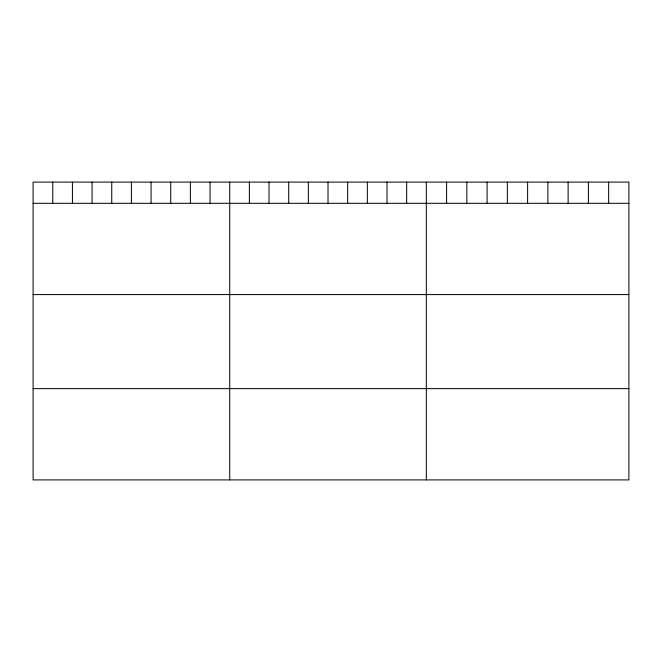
<?xml version="1.0" encoding="UTF-8"?>
<svg xmlns="http://www.w3.org/2000/svg" width="662" height="662" viewBox="0 0 662 662"><rect width="100%" height="100%" fill="white"/><g stroke="black" fill="none" stroke-linecap="round" stroke-linejoin="round"><path stroke-width="0.99" d="M628.9 203.308L628.9 479.909L33.1 479.909L33.1 182.091L628.9 182.091L628.9 203.308L33.1 203.308M33.1 294.582L628.9 294.582M33.1 388.635L628.9 388.635M608.643 182.091L608.643 203.308M588.386 182.091L588.386 203.308M568.128 182.091L568.128 203.308M547.871 182.091L547.871 203.308M527.614 182.091L527.614 203.308M507.357 182.091L507.357 203.308M487.1 182.091L487.1 203.308M466.842 182.091L466.842 203.308M446.585 182.091L446.585 203.308M426.328 182.091L426.328 479.909M406.667 182.091L406.667 203.308M387.005 182.091L387.005 203.308M367.344 182.091L367.344 203.308M347.682 182.091L347.682 203.308M328.021 182.091L328.021 203.308M308.36 182.091L308.36 203.308M288.698 182.091L288.698 203.308M269.037 182.091L269.037 203.308M249.375 182.091L249.375 203.308M229.714 182.091L229.714 479.909M210.053 182.091L210.053 203.308M190.391 182.091L190.391 203.308M170.73 182.091L170.73 203.308M151.068 182.091L151.068 203.308M131.407 182.091L131.407 203.308M111.746 182.091L111.746 203.308M92.084 182.091L92.084 203.308M72.423 182.091L72.423 203.308M52.761 182.091L52.761 203.308"/></g></svg>
